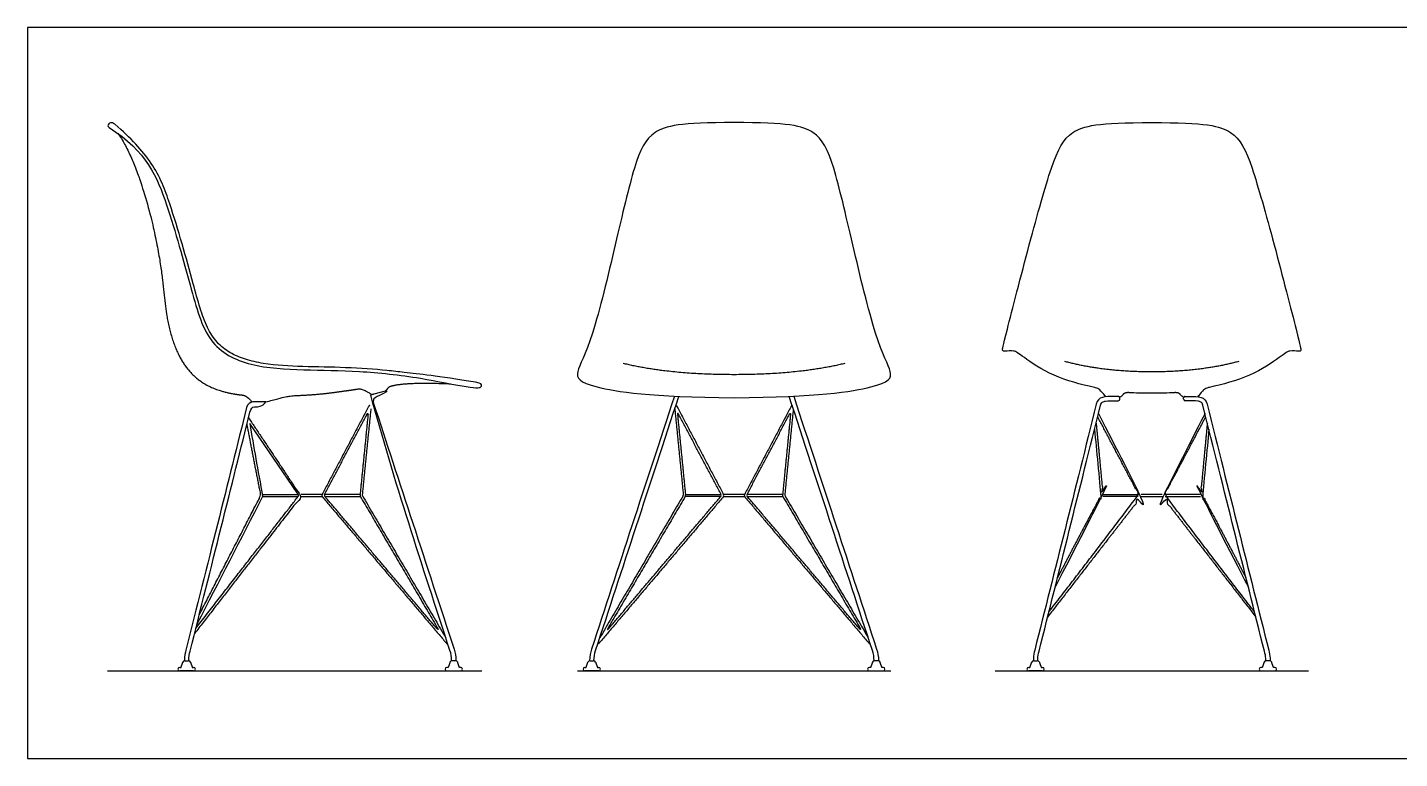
# Model space of a CAD drawing. Header units: millimetres. Extents: x 0 to 12.5, y -0.3 to 20.
# Drawn here: x 0.043 to 2.045, y 16.901 to 17.967 of the extents above; entities that cross this region are included whole.
import ezdxf

# ---------------------------------------------------------------- set-up
doc = ezdxf.new("R2010")
doc.units = ezdxf.units.MM
for name, color, linetype, true_color in [('AG-DETAIL-DIAGRAM', 7, 'Continuous', 0xccff66), ('AG-DIAGRAM', 7, 'Continuous', 0xfecc66), ('AG-FURNITURE', 7, 'Continuous', 0x66ccff), ('X-VPRT', 6, 'Continuous', 0xff00ff)]:
    doc.layers.add(name, color=color, linetype=linetype, true_color=true_color)

msp = doc.modelspace()

# ---------------------------------------------------------------- linework, layer by layer
at = {"layer": 'AG-DETAIL-DIAGRAM'}
msp.add_open_spline([(1.8108, 17.4801), (1.7553, 17.4649), (1.6838, 17.4649), (1.6123, 17.4649), (1.5568, 17.4801)], degree=2, knots=[0.1470766, 0.1470766, 0.1470766, 0.5937379, 0.5937379, 1.0403992, 1.0403992, 1.0403992], dxfattribs=at)
at = {"layer": 'AG-DIAGRAM'}
for points in [[(0.1598, 17.0285), (0.7059, 17.0285)], [(0.8456, 17.0285), (1.3028, 17.0285)], [(1.4552, 17.0285), (1.9124, 17.0285)]]:
    msp.add_lwpolyline(points, dxfattribs=at)
at = {"layer": 'AG-FURNITURE'}
for p, q in [((0.3862, 17.2828), (0.4379, 17.2828)), ((0.3867, 17.286), (0.4383, 17.286)), ((0.5284, 17.286), (0.4765, 17.286)), ((0.4773, 17.2828), (0.529, 17.2828)), ((1.0545, 17.2828), (1.0028, 17.2828)), ((1.0033, 17.286), (1.0553, 17.286)), ((1.1451, 17.286), (1.0931, 17.286)), ((1.0939, 17.2828), (1.1456, 17.2828)), ((1.6641, 17.2828), (1.6124, 17.2828)), ((1.6129, 17.286), (1.6649, 17.286)), ((1.7547, 17.286), (1.7027, 17.286)), ((1.7035, 17.2828), (1.7552, 17.2828))]:
    msp.add_line(p, q, dxfattribs=at)
for points in [[(0.5488, 17.4329), (0.5653, 17.4371)], [(0.4367, 17.2883), (0.3673, 17.3896)], [(0.442, 17.2828), (0.4576, 17.2828), (0.4731, 17.2828)], [(0.4729, 17.286), (0.4576, 17.286), (0.4422, 17.286)], [(1.0586, 17.2828), (1.0742, 17.2828), (1.0897, 17.2828)], [(1.0895, 17.286), (1.0742, 17.286), (1.0589, 17.286)], [(1.6682, 17.2828), (1.6838, 17.2828), (1.6993, 17.2828)], [(1.6991, 17.286), (1.6838, 17.286), (1.6685, 17.286)]]:
    msp.add_lwpolyline(points, dxfattribs=at)
for centre, radius, start, end in [((1.635, 17.4269), 0.00216, 0.0034, 90.0035), ((1.635, 17.4249), 0.00216, 270.0036, 0.0034), ((1.6275, 17.4452), 0.0198, 305.3038, 319.7433), ((1.74, 17.4452), 0.0198, 220.2567, 234.6962), ((1.7326, 17.4269), 0.00216, 89.9965, 179.9966), ((1.7326, 17.4249), 0.00216, 179.9966, 269.9964), ((0.475, 17.2845), 0.00256, 152.1146, 220.2956), ((0.4788, 17.2849), 0.00256, 152.1146, 220.2956), ((0.5309, 17.2846), 0.00256, 174.3298, 210.4071), ((0.5342, 17.2853), 0.00256, 174.3298, 210.4071), ((0.9976, 17.2853), 0.00256, 329.5929, 5.6702), ((1.0009, 17.2846), 0.00256, 329.5929, 5.6702), ((1.0529, 17.2849), 0.00256, 319.7044, 27.8854), ((1.0567, 17.2845), 0.00256, 319.7044, 27.8854), ((1.0917, 17.2845), 0.00256, 152.1146, 220.2956), ((1.0955, 17.2849), 0.00256, 152.1146, 220.2956), ((1.1475, 17.2846), 0.00256, 174.3298, 210.4071), ((1.1508, 17.2853), 0.00256, 174.3298, 210.4071), ((0.2728, 17.0401), 0.00326, 90, 160.6419), ((0.2779, 17.0401), 0.00326, 19.3581, 90), ((0.6627, 17.0401), 0.00326, 90, 160.6419), ((0.6678, 17.0401), 0.00326, 19.3581, 90), ((0.864, 17.0401), 0.00326, 90, 160.6419), ((0.8691, 17.0401), 0.00326, 19.3581, 90), ((1.2793, 17.0401), 0.00326, 90, 160.6419), ((1.2844, 17.0401), 0.00326, 19.3581, 90), ((1.5117, 17.0401), 0.00326, 90, 160.6419), ((1.5168, 17.0401), 0.00326, 19.3581, 90), ((1.8508, 17.0401), 0.00326, 90, 160.6419), ((1.8559, 17.0401), 0.00326, 19.3581, 90), ((0.2653, 17.0311), 0.00262, 90, 180), ((0.2653, 17.0311), 0.00262, 180, 270), ((0.2854, 17.0311), 0.00262, 360, 90), ((0.2854, 17.0311), 0.00262, 270, 360), ((0.6551, 17.0311), 0.00262, 90, 180), ((0.6551, 17.0311), 0.00262, 180, 270), ((0.6753, 17.0311), 0.00262, 360, 90), ((0.6753, 17.0311), 0.00262, 270, 0), ((0.8565, 17.0311), 0.00262, 90, 180), ((0.8565, 17.0311), 0.00262, 180, 270), ((0.8767, 17.0311), 0.00262, 360, 90), ((0.8767, 17.0311), 0.00262, 270, 360), ((1.2717, 17.0311), 0.00262, 90, 180), ((1.2717, 17.0311), 0.00262, 180, 270), ((1.2919, 17.0311), 0.00262, 360, 90), ((1.2919, 17.0311), 0.00262, 270, 0), ((1.5042, 17.0311), 0.00262, 90, 180), ((1.5042, 17.0311), 0.00262, 180, 270), ((1.5244, 17.0311), 0.00262, 360, 90), ((1.5244, 17.0311), 0.00262, 270, 360), ((1.8432, 17.0311), 0.00262, 90, 180), ((1.8432, 17.0311), 0.00262, 180, 270), ((1.8634, 17.0311), 0.00262, 360, 90), ((1.8634, 17.0311), 0.00262, 270, 0)]:
    msp.add_arc(centre, radius, start, end, dxfattribs=at)
for points, degree, knots in [([(0.697, 17.4497), (0.7055, 17.4484), (0.7069, 17.4441), (0.7029, 17.4405), (0.6889, 17.4426), (0.6657, 17.446), (0.6109, 17.4581), (0.5252, 17.4669), (0.4465, 17.4673), (0.3662, 17.4716), (0.3044, 17.5032), (0.2824, 17.5844), (0.2478, 17.7112), (0.2172, 17.7864), (0.1622, 17.8215), (0.1613, 17.8222), (0.1587, 17.8243), (0.1645, 17.8296), (0.168, 17.8282), (0.1704, 17.8263), (0.1832, 17.8156), (0.1989, 17.7998), (0.2242, 17.7707), (0.24, 17.7407), (0.2607, 17.6818), (0.2744, 17.6324), (0.285, 17.5932), (0.2882, 17.5814), (0.2941, 17.5599), (0.3042, 17.5307), (0.3183, 17.5078), (0.338, 17.4922), (0.3614, 17.4824), (0.3972, 17.4746), (0.4463, 17.4723), (0.5079, 17.4716), (0.5617, 17.4679), (0.6059, 17.4624), (0.6401, 17.4592), (0.697, 17.4497)], 3, [-0.102972, -0.102972, -0.102972, -0.102972, -0.051486, 0, 0, 0, 0.257631, 0.57634, 0.895049, 1.213759, 1.532468, 1.851177, 2.169886, 2.488596, 2.488596, 2.488596, 2.595241, 2.728072, 2.863408, 2.863408, 2.863408, 3.009211, 3.131071, 3.241508, 3.348289, 3.758471, 3.758471, 3.758471, 3.8816, 3.983743, 4.068807, 4.147006, 4.227011, 4.313475, 4.498718, 4.699021, 4.907064, 5.016846, 5.314298, 5.314298, 5.314298, 5.314298]), ([(1.0742, 17.8286), (1.1529, 17.8286), (1.1962, 17.8197), (1.2189, 17.774), (1.246, 17.6564), (1.2825, 17.5028), (1.3084, 17.4614), (1.2969, 17.444), (1.1965, 17.428), (1.0742, 17.4271), (0.9518, 17.428), (0.8515, 17.444), (0.84, 17.4614), (0.8659, 17.5028), (0.9024, 17.6564), (0.9295, 17.774), (0.9522, 17.8197), (0.9955, 17.8286), (1.0742, 17.8286)], 3, [0, 0, 0, 0, 0.207115, 0.414229, 0.621344, 0.828458, 1.035573, 1.242688, 1.449802, 1.449802, 1.449802, 1.656917, 1.864031, 2.071146, 2.278261, 2.485375, 2.69249, 2.899604, 2.899604, 2.899604, 2.899604]), ([(1.6161, 17.4291), (1.6093, 17.4384), (1.6062, 17.4408), (1.6019, 17.4418), (1.6013, 17.4419), (1.581, 17.4464), (1.5389, 17.4573), (1.4914, 17.49), (1.4833, 17.4968), (1.4678, 17.4945), (1.4655, 17.4958), (1.4668, 17.5028), (1.5062, 17.6564), (1.5391, 17.774), (1.5618, 17.8197), (1.6051, 17.8286), (1.6838, 17.8286)], 3, [-2.145912, -2.145912, -2.145912, -2.145912, -2.102045, -2.102045, -2.102045, -2.095515, -1.885963, -1.676412, -1.46686, -1.257309, -1.047757, -0.838206, -0.628654, -0.419103, -0.209551, 0, 0, 0, 0]), ([(1.6838, 17.8286), (1.7625, 17.8286), (1.8058, 17.8197), (1.8285, 17.774), (1.8613, 17.6564), (1.9008, 17.5028), (1.9021, 17.4958), (1.8998, 17.4945), (1.8843, 17.4968), (1.8762, 17.49), (1.8287, 17.4573), (1.7866, 17.4464), (1.7663, 17.4419), (1.7657, 17.4418), (1.7614, 17.4408), (1.7583, 17.4384), (1.7515, 17.4291)], 3, [0, 0, 0, 0, 0.209551, 0.419103, 0.628654, 0.838206, 1.047757, 1.257309, 1.46686, 1.676412, 1.885963, 2.095515, 2.102045, 2.102045, 2.102045, 2.145912, 2.145912, 2.145912, 2.145912]), ([(1.236, 17.4772), (1.1693, 17.4608), (1.0742, 17.4608), (0.9791, 17.4608), (0.9124, 17.4772)], 2, [0, 0, 0, 0.593738, 0.593738, 1.187476, 1.187476, 1.187476]), ([(0.662, 17.0433), (0.662, 17.0493), (0.6613, 17.0532), (0.6595, 17.0585), (0.6189, 17.1824), (0.5783, 17.3063), (0.5439, 17.4308)], 3, [2.770751, 2.770751, 2.770751, 2.770751, 2.814271, 2.814271, 2.814271, 4.160868, 4.160868, 4.160868, 4.160868]), ([(0.5672, 17.4356), (0.5504, 17.4271), (0.5458, 17.4274), (0.5482, 17.4188), (0.5847, 17.3072), (0.6251, 17.1838), (0.6656, 17.0604), (0.6674, 17.0549), (0.6684, 17.0507), (0.6684, 17.0433)], 3, [4.245594, 4.245594, 4.245594, 4.245594, 4.371489, 4.371489, 4.371489, 5.676103, 5.676103, 5.676103, 5.718458, 5.718458, 5.718458, 5.718458]), ([(0.9871, 17.4293), (0.9441, 17.2981), (0.9051, 17.1793), (0.8662, 17.0604), (0.8644, 17.0549), (0.8634, 17.0507), (0.8634, 17.0433)], 3, [4.234151, 4.234151, 4.234151, 4.234151, 5.477457, 5.477457, 5.477457, 5.519359, 5.519359, 5.519359, 5.519359]), ([(0.8697, 17.0433), (0.8697, 17.0493), (0.8705, 17.0532), (0.8722, 17.0585), (0.9113, 17.1778), (0.9504, 17.2972), (0.9936, 17.429)], 3, [2.770751, 2.770751, 2.770751, 2.770751, 2.812651, 2.812651, 2.812651, 4.061159, 4.061159, 4.061159, 4.061159]), ([(1.2786, 17.0433), (1.2786, 17.0493), (1.2779, 17.0532), (1.2761, 17.0585), (1.237, 17.1778), (1.1979, 17.2972), (1.1547, 17.429)], 3, [2.770751, 2.770751, 2.770751, 2.770751, 2.812651, 2.812651, 2.812651, 4.061159, 4.061159, 4.061159, 4.061159]), ([(1.1613, 17.4293), (1.2043, 17.2981), (1.2432, 17.1793), (1.2822, 17.0604), (1.284, 17.0549), (1.285, 17.0507), (1.285, 17.0433)], 3, [4.234151, 4.234151, 4.234151, 4.234151, 5.477457, 5.477457, 5.477457, 5.519359, 5.519359, 5.519359, 5.519359]), ([(1.609, 17.4162), (1.6093, 17.4173), (1.6099, 17.4192), (1.6126, 17.4215), (1.6192, 17.4228), (1.625, 17.4227), (1.6292, 17.4227)], 3, [3.99641795, 3.99641795, 3.99641795, 3.99641795, 4.0076287, 4.01508221, 4.03050161, 4.0723276, 4.0723276, 4.0723276, 4.0723276]), ([(1.7585, 17.4162), (1.7583, 17.4173), (1.7577, 17.4192), (1.755, 17.4215), (1.7484, 17.4228), (1.7426, 17.4227), (1.7384, 17.4227)], 3, [3.99641795, 3.99641795, 3.99641795, 3.99641795, 4.0076287, 4.01508221, 4.03050161, 4.0723276, 4.0723276, 4.0723276, 4.0723276]), ([(0.2785, 17.0433), (0.2785, 17.0493), (0.2793, 17.0532), (0.2803, 17.0573), (0.3113, 17.1799), (0.3414, 17.301), (0.3676, 17.4059), (0.3691, 17.4113), (0.3708, 17.4135), (0.3745, 17.414), (0.38, 17.414), (0.3856, 17.414), (0.3911, 17.421), (0.3856, 17.421), (0.38, 17.421), (0.3725, 17.421), (0.3679, 17.4207), (0.364, 17.4181), (0.3628, 17.4129), (0.3361, 17.3059), (0.3055, 17.1832), (0.2742, 17.059), (0.2732, 17.0549), (0.2722, 17.0507), (0.2722, 17.0433)], 3, [2.770751, 2.770751, 2.770751, 2.770751, 2.812611, 2.812611, 2.812611, 4.051387, 4.051387, 4.051387, 4.123067, 4.123067, 4.123067, 4.209912, 4.209912, 4.209912, 4.271609, 4.271609, 4.271609, 4.319183, 4.319183, 4.319183, 5.575519, 5.575519, 5.575519, 5.61738, 5.61738, 5.61738, 5.61738]), ([(1.606, 17.404), (1.6382, 17.3432), (1.6683, 17.2828), (1.6018, 17.1974), (1.5318, 17.1072)], 2, [0.0003269, 0.0003269, 0.0003269, 0.0132592, 0.0132592, 0.678651, 0.678651, 0.678651]), ([(1.7616, 17.404), (1.7294, 17.3432), (1.6993, 17.2828), (1.7658, 17.1974), (1.8358, 17.1072)], 2, [0.0003269, 0.0003269, 0.0003269, 0.0132592, 0.0132592, 0.678651, 0.678651, 0.678651]), ([(0.3656, 17.3979), (0.4041, 17.3408), (0.4421, 17.2828), (0.3735, 17.1947), (0.2868, 17.083)], 2, [-2.28025, -2.28025, -2.28025, -1.84686, -1.84686, -1.160498, -1.160498, -1.160498]), ([(0.3673, 17.3896), (0.373, 17.3556), (0.3793, 17.3219), (0.3862, 17.2828), (0.3542, 17.2207), (0.3222, 17.1587), (0.2903, 17.0967)], 3, [1.288392, 1.288392, 1.288392, 1.288392, 1.622559, 1.622559, 1.622559, 2.317806, 2.317806, 2.317806, 2.317806]), ([(0.2937, 17.1104), (0.3383, 17.197), (0.3831, 17.2837), (0.3835, 17.2858), (0.373, 17.3384), (0.3634, 17.3891)], 2, [-3.3284913, -3.3284913, -3.3284913, -2.6898614, -2.6826026, -2.6826026, -2.3620423, -2.3620423, -2.3620423]), ([(1.5337, 17.1148), (1.6008, 17.2012), (1.6648, 17.2861), (1.6348, 17.3427), (1.6049, 17.3994)], 2, [0.205488, 0.205488, 0.205488, 0.896791, 0.896791, 1.317214, 1.317214, 1.317214]), ([(1.6026, 17.3902), (1.6078, 17.3375), (1.6127, 17.2833), (1.5772, 17.2174), (1.5428, 17.1508)], 2, [1.3993426, 1.3993426, 1.3993426, 1.7505722, 1.7505722, 1.7516739, 1.7516739, 1.7516739]), ([(1.8338, 17.1148), (1.7668, 17.2012), (1.7028, 17.2861), (1.7328, 17.3427), (1.7627, 17.3994)], 2, [0.205488, 0.205488, 0.205488, 0.896791, 0.896791, 1.317214, 1.317214, 1.317214]), ([(1.765, 17.3902), (1.7598, 17.3375), (1.7549, 17.2833), (1.7904, 17.2174), (1.8248, 17.1508)], 2, [1.3993426, 1.3993426, 1.3993426, 1.7505722, 1.7505722, 1.7516739, 1.7516739, 1.7516739]), ([(1.6003, 17.3811), (1.6052, 17.3313), (1.6094, 17.284), (1.5773, 17.2245), (1.5462, 17.1643)], 2, [2.6650519, 2.6650519, 2.6650519, 2.6879377, 2.6879377, 3.1015575, 3.1015575, 3.1015575]), ([(1.7673, 17.3811), (1.7624, 17.3313), (1.7582, 17.284), (1.7903, 17.2245), (1.8214, 17.1643)], 2, [2.6650519, 2.6650519, 2.6650519, 2.6879377, 2.6879377, 3.1015575, 3.1015575, 3.1015575])]:
    msp.add_open_spline(points, degree=degree, knots=knots, dxfattribs=at)
for points, weights, knots in [([(0.1751, 17.8127), (0.1995, 17.7781), (0.2396, 17.6401), (0.2416, 17.5534), (0.2634, 17.4771), (0.3023, 17.4426), (0.3347, 17.4342), (0.3478, 17.4322), (0.35, 17.4319), (0.3529, 17.4315), (0.3558, 17.4312), (0.3564, 17.4311), (0.3609, 17.4306), (0.3643, 17.4284), (0.3709, 17.4208)], [1, 1, 1, 1, 1, 1, 1, 1, 1, 1, 1, 1, 1, 1, 0.967995734568], [0.049832, 0.049832, 0.049832, 0.049832, 0.212078, 0.425186, 0.638294, 0.851402, 0.984654, 0.984654, 0.984654, 1.007718, 1.014307, 1.014307, 1.014307, 1.058569, 1.058569, 1.058569, 1.058569]), ([(0.5654, 17.4371), (0.5671, 17.4383), (0.5681, 17.4395), (0.5701, 17.4427), (0.5717, 17.4435), (0.5837, 17.4476), (0.6098, 17.4498), (0.6606, 17.4475)], [0.999397673206, 0.994810198412, 0.994907947487, 1, 1, 1, 1, 1], [-0.0174152, -0.0174152, -0.0174152, -0.0174152, 0, 0, 0.0191148, 0.0191148, 0.4805517, 0.4805517, 0.4805517, 0.4805517]), ([(0.3911, 17.421), (0.4222, 17.4297), (0.4468, 17.4308), (0.4767, 17.4328), (0.4973, 17.4359), (0.5166, 17.4386), (0.5189, 17.439), (0.5217, 17.4394), (0.5246, 17.4398), (0.5252, 17.4399), (0.5297, 17.4405), (0.5335, 17.4394), (0.5457, 17.4318)], [0.949540863958, 1, 1, 1, 1, 1, 1, 1, 1, 1, 1, 1, 0.933280073765], [-0.3733633, -0.3733633, -0.3733633, -0.3733633, -0.3004222, -0.0489799, 0.1672967, 0.1672967, 0.1672967, 0.1945101, 0.2022838, 0.2022838, 0.2022838, 0.2545079, 0.2545079, 0.2545079, 0.2545079]), ([(0.2887, 17.0906), (0.3446, 17.1626), (0.3944, 17.2268), (0.4383, 17.2833), (0.4385, 17.2835), (0.4386, 17.2838), (0.4387, 17.2841), (0.4388, 17.2845), (0.4388, 17.2853), (0.4383, 17.286), (0.4378, 17.2868), (0.4372, 17.2876), (0.4367, 17.2883)], [1, 1, 1, 1, 0.964529090282, 0.940040513039, 0.926534268269, 0.926534268269, 0.926534268269, 0.926534268269, 0.926534268269, 0.926534268269, 0.926534268269], [0.1830958, 0.1830958, 0.1830958, 0.1830958, 0.8867852, 0.8867852, 0.8867852, 0.889883, 0.889883, 0.889883, 0.8967095, 0.8967095, 0.8967095, 0.9060935, 0.9060935, 0.9060935, 0.9060935])]:
    msp.add_rational_spline(points, weights, degree=3, knots=knots, dxfattribs=at)
for points, degree in [([(0.5439, 17.4308), (0.5461, 17.4322), (0.5488, 17.4329)], 2), ([(0.5653, 17.4371), (0.5668, 17.4375), (0.5672, 17.4356)], 2), ([(1.6292, 17.4291), (1.6153, 17.4291), (1.6057, 17.4291), (1.6029, 17.4177)], 3), ([(1.6168, 17.4287), (1.6164, 17.4289), (1.6161, 17.4291)], 2), ([(1.635, 17.4291), (1.6331, 17.4291), (1.6311, 17.4291), (1.6292, 17.4291)], 3), ([(1.6292, 17.4227), (1.6311, 17.4227), (1.6331, 17.4227), (1.635, 17.4227)], 3), ([(1.6368, 17.4281), (1.6376, 17.4284), (1.6383, 17.4287), (1.639, 17.4291)], 3), ([(1.6372, 17.4249), (1.6372, 17.4256), (1.6372, 17.4263), (1.6372, 17.4269)], 3), ([(1.6426, 17.4325), (1.6447, 17.4354), (1.6507, 17.435)], 2), ([(1.6507, 17.435), (1.6599, 17.4345), (1.6708, 17.4342), (1.6838, 17.4342)], 3), ([(1.6838, 17.4342), (1.6968, 17.4342), (1.7076, 17.4345), (1.7169, 17.435)], 3), ([(1.7169, 17.435), (1.7229, 17.4354), (1.725, 17.4325)], 2), ([(1.7286, 17.4291), (1.7293, 17.4287), (1.73, 17.4284), (1.7308, 17.4281)], 3), ([(1.7304, 17.4249), (1.7304, 17.4256), (1.7304, 17.4263), (1.7304, 17.4269)], 3), ([(1.7326, 17.4291), (1.7345, 17.4291), (1.7364, 17.4291), (1.7384, 17.4291)], 3), ([(1.7384, 17.4227), (1.7364, 17.4227), (1.7345, 17.4227), (1.7326, 17.4227)], 3), ([(1.7384, 17.4291), (1.7523, 17.4291), (1.7619, 17.4291), (1.7647, 17.4177)], 3), ([(1.7515, 17.4291), (1.7512, 17.4289), (1.7508, 17.4287)], 2), ([(0.5404, 17.4135), (0.5066, 17.3496), (0.4728, 17.2857)], 2), ([(0.4766, 17.2861), (0.5073, 17.3442), (0.5381, 17.4023)], 2), ([(0.5441, 17.411), (0.5378, 17.3483), (0.5316, 17.2856)], 2), ([(0.5381, 17.4023), (0.5404, 17.4068), (0.5399, 17.4015)], 2), ([(0.5424, 17.4161), (0.5414, 17.4154), (0.5404, 17.4135)], 2), ([(0.9877, 17.411), (0.9939, 17.3483), (1.0002, 17.2856)], 2), ([(0.9894, 17.4161), (0.9904, 17.4154), (0.9914, 17.4135)], 2), ([(0.9914, 17.4135), (1.0252, 17.3496), (1.059, 17.2857)], 2), ([(0.9937, 17.4023), (0.9913, 17.4068), (0.9918, 17.4015)], 2), ([(1.0552, 17.2861), (1.0244, 17.3442), (0.9937, 17.4023)], 2), ([(1.157, 17.4135), (1.1232, 17.3496), (1.0894, 17.2857)], 2), ([(1.0932, 17.2861), (1.124, 17.3442), (1.1547, 17.4023)], 2), ([(1.1607, 17.411), (1.1544, 17.3483), (1.1482, 17.2856)], 2), ([(1.1547, 17.4023), (1.1571, 17.4068), (1.1565, 17.4015)], 2), ([(1.159, 17.4161), (1.158, 17.4154), (1.157, 17.4135)], 2), ([(1.6029, 17.4177), (1.5714, 17.2914), (1.5426, 17.1758), (1.5131, 17.059)], 3), ([(1.5193, 17.0573), (1.5488, 17.1743), (1.5776, 17.2899), (1.609, 17.4162)], 3), ([(1.8483, 17.0573), (1.8188, 17.1743), (1.79, 17.2899), (1.7585, 17.4162)], 3), ([(1.7647, 17.4177), (1.7962, 17.2914), (1.825, 17.1758), (1.8545, 17.059)], 3), ([(0.5399, 17.4015), (0.5341, 17.3432), (0.5283, 17.2848)], 2), ([(0.9918, 17.4015), (0.9976, 17.3432), (1.0034, 17.2848)], 2), ([(1.1565, 17.4015), (1.1507, 17.3432), (1.145, 17.2848)], 2), ([(0.4731, 17.2828), (0.5634, 17.1763), (0.6537, 17.0698)], 2), ([(0.638, 17.0932), (0.5575, 17.1882), (0.4769, 17.2833)], 2), ([(0.5287, 17.2833), (0.5844, 17.1884), (0.64, 17.0935)], 2), ([(0.5319, 17.284), (0.5927, 17.1804), (0.6535, 17.0769)], 2), ([(1.0587, 17.2828), (0.9684, 17.1763), (0.878, 17.0698)], 2), ([(0.9998, 17.284), (0.9391, 17.1804), (0.8783, 17.0769)], 2), ([(1.0031, 17.2833), (0.9474, 17.1884), (0.8917, 17.0935)], 2), ([(0.8938, 17.0932), (0.9743, 17.1882), (1.0549, 17.2833)], 2), ([(1.0897, 17.2828), (1.18, 17.1763), (1.2704, 17.0698)], 2), ([(1.2546, 17.0932), (1.1741, 17.1882), (1.0935, 17.2833)], 2), ([(1.1453, 17.2833), (1.201, 17.1884), (1.2567, 17.0935)], 2), ([(1.1486, 17.284), (1.2093, 17.1804), (1.2701, 17.0769)], 2), ([(0.64, 17.0935), (0.6452, 17.0848), (0.638, 17.0932)], 2), ([(0.8917, 17.0935), (0.8866, 17.0848), (0.8938, 17.0932)], 2), ([(1.2567, 17.0935), (1.2618, 17.0848), (1.2546, 17.0932)], 2), ([(0.6537, 17.0698), (0.6552, 17.068), (0.6564, 17.0681)], 2), ([(0.878, 17.0698), (0.8766, 17.068), (0.8753, 17.0681)], 2), ([(1.2704, 17.0698), (1.2718, 17.068), (1.273, 17.0681)], 2), ([(0.2728, 17.0433), (0.2753, 17.0433), (0.2779, 17.0433)], 2), ([(0.6678, 17.0433), (0.6652, 17.0433), (0.6627, 17.0433)], 2), ([(0.864, 17.0433), (0.8666, 17.0433), (0.8691, 17.0433)], 2), ([(1.2844, 17.0433), (1.2818, 17.0433), (1.2793, 17.0433)], 2), ([(1.5131, 17.059), (1.5121, 17.0549), (1.5111, 17.0507), (1.5111, 17.0472)], 3), ([(1.5111, 17.0472), (1.5111, 17.0459), (1.5111, 17.0446), (1.5111, 17.0433)], 3), ([(1.5117, 17.0433), (1.5143, 17.0433), (1.5168, 17.0433)], 2), ([(1.5174, 17.0472), (1.5174, 17.0493), (1.5182, 17.0532), (1.5193, 17.0573)], 3), ([(1.5174, 17.0433), (1.5174, 17.0446), (1.5174, 17.0459), (1.5174, 17.0472)], 3), ([(1.8501, 17.0472), (1.8501, 17.0493), (1.8494, 17.0532), (1.8483, 17.0573)], 3), ([(1.8501, 17.0433), (1.8501, 17.0446), (1.8501, 17.0459), (1.8501, 17.0472)], 3), ([(1.8559, 17.0433), (1.8533, 17.0433), (1.8508, 17.0433)], 2), ([(1.8545, 17.059), (1.8555, 17.0549), (1.8565, 17.0507), (1.8565, 17.0472)], 3), ([(1.8565, 17.0472), (1.8565, 17.0459), (1.8565, 17.0446), (1.8565, 17.0433)], 3), ([(0.2653, 17.0337), (0.2662, 17.0337), (0.2671, 17.0337)], 2), ([(0.2854, 17.0285), (0.2753, 17.0285), (0.2653, 17.0285)], 2), ([(0.2671, 17.0337), (0.2684, 17.0374), (0.2697, 17.0411)], 2), ([(0.281, 17.0411), (0.2823, 17.0374), (0.2836, 17.0337)], 2), ([(0.2836, 17.0337), (0.2845, 17.0337), (0.2854, 17.0337)], 2), ([(0.657, 17.0337), (0.656, 17.0337), (0.6551, 17.0337)], 2), ([(0.6551, 17.0285), (0.6652, 17.0285), (0.6753, 17.0285)], 2), ([(0.6596, 17.0411), (0.6583, 17.0374), (0.657, 17.0337)], 2), ([(0.6734, 17.0337), (0.6721, 17.0374), (0.6708, 17.0411)], 2), ([(0.6753, 17.0337), (0.6744, 17.0337), (0.6734, 17.0337)], 2), ([(0.8565, 17.0337), (0.8574, 17.0337), (0.8583, 17.0337)], 2), ([(0.8767, 17.0285), (0.8666, 17.0285), (0.8565, 17.0285)], 2), ([(0.8583, 17.0337), (0.8596, 17.0374), (0.8609, 17.0411)], 2), ([(0.8722, 17.0411), (0.8735, 17.0374), (0.8748, 17.0337)], 2), ([(0.8748, 17.0337), (0.8757, 17.0337), (0.8767, 17.0337)], 2), ([(1.2736, 17.0337), (1.2727, 17.0337), (1.2717, 17.0337)], 2), ([(1.2717, 17.0285), (1.2818, 17.0285), (1.2919, 17.0285)], 2), ([(1.2762, 17.0411), (1.2749, 17.0374), (1.2736, 17.0337)], 2), ([(1.2901, 17.0337), (1.2887, 17.0374), (1.2874, 17.0411)], 2), ([(1.2919, 17.0337), (1.291, 17.0337), (1.2901, 17.0337)], 2), ([(1.5042, 17.0337), (1.5051, 17.0337), (1.506, 17.0337)], 2), ([(1.5244, 17.0285), (1.5143, 17.0285), (1.5042, 17.0285)], 2), ([(1.506, 17.0337), (1.5073, 17.0374), (1.5086, 17.0411)], 2), ([(1.5199, 17.0411), (1.5212, 17.0374), (1.5225, 17.0337)], 2), ([(1.5225, 17.0337), (1.5234, 17.0337), (1.5244, 17.0337)], 2), ([(1.8451, 17.0337), (1.8442, 17.0337), (1.8432, 17.0337)], 2), ([(1.8432, 17.0285), (1.8533, 17.0285), (1.8634, 17.0285)], 2), ([(1.8477, 17.0411), (1.8464, 17.0374), (1.8451, 17.0337)], 2), ([(1.8616, 17.0337), (1.8602, 17.0374), (1.8589, 17.0411)], 2), ([(1.8634, 17.0337), (1.8625, 17.0337), (1.8616, 17.0337)], 2)]:
    msp.add_open_spline(points, degree=degree, dxfattribs=at)
at = {"layer": 'X-VPRT'}
msp.add_lwpolyline([(0.043, 17.9675), (0.043, 16.9007), (2.6338, 16.9007), (2.6338, 17.9675)], close=True, dxfattribs=at)

doc.saveas('drawing.dxf')
